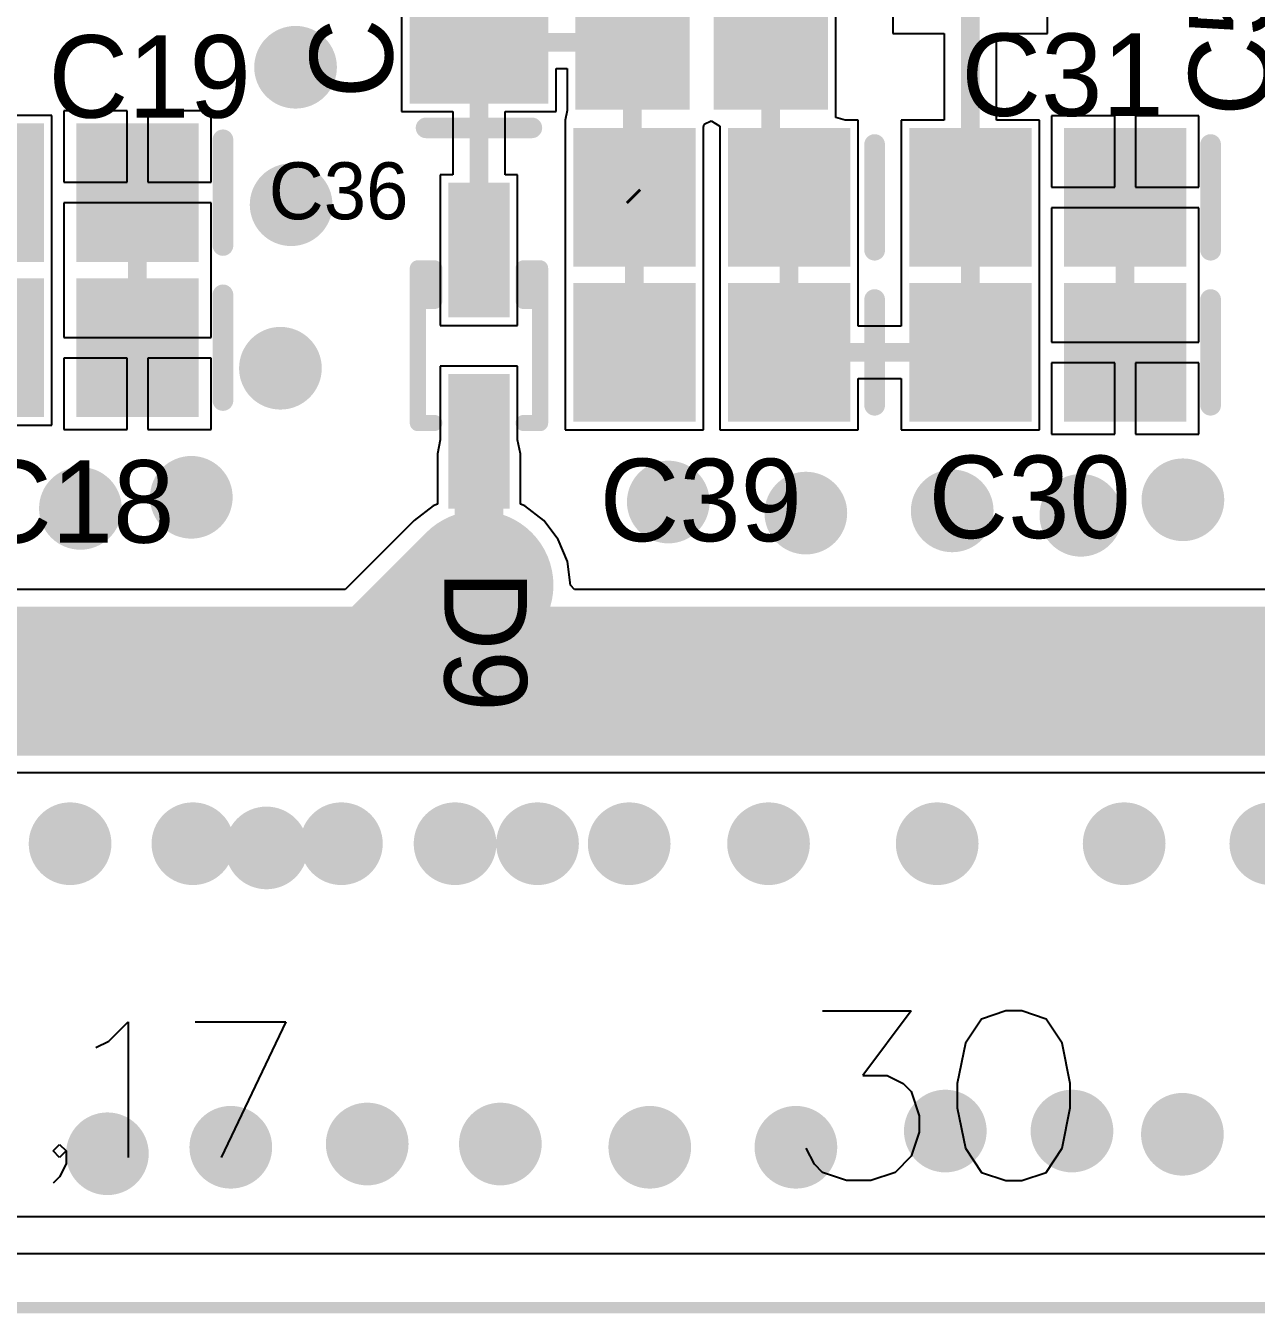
# Model space of a CAD drawing. Header units: millimetres. Extents: x 0 to 7.36, y -3.03 to 0.
# Drawn here: x 2.853 to 3.448, y -3.034 to -2.411 of the extents above; entities that cross this region are included whole.
import ezdxf

# ---------------------------------------------------------------- set-up
doc = ezdxf.new("R2010")
doc.units = ezdxf.units.MM
doc.header["$MEASUREMENT"] = 0
for name, color, linetype in [('BottomLayer', 5, 'Continuous'), ('KeepOutLayer', 6, 'Continuous'), ('MultiLayer', 9, 'Continuous'), ('TopLayer', 1, 'Continuous'), ('TopOverlay', 2, 'Continuous'), ('TopPaste', 8, 'Continuous'), ('TopSolder', 216, 'Continuous'), ('ViaHoleLayer', 16, 'Continuous')]:
    doc.layers.add(name, color=color, linetype=linetype)

# ---------------------------------------------------------------- blocks, each defined once
blk = doc.blocks.new('CAP_0805_87')
at = {"layer": 'TopLayer'}
for points in [[(-0.05511, -0.02953), (-0.00393, -0.02953), (-0.05511, 0.02953), (-0.00393, 0.02953)], [(0.0197, -0.02953), (0.07088, -0.02953), (0.0197, 0.02953), (0.07088, 0.02953)]]:
    blk.add_solid(points, dxfattribs=at)
at = {"layer": 'TopOverlay', "const_width": 0.01}
blk.add_lwpolyline([(-0.07088, 0.02557), (-0.07088, -0.02557)], dxfattribs=at)
at = {"layer": 'TopOverlay', "const_width": 0.005}
for points in [[(-0.07338, 0.02557, 1), (-0.06838, 0.02557, 1)], [(-0.07338, -0.02557, 1), (-0.06838, -0.02557, 1)]]:
    blk.add_lwpolyline(points, format="xyb", close=True, dxfattribs=at)
at = {"layer": 'TopPaste'}
for points in [[(-0.05511, -0.02953), (-0.00393, -0.02953), (-0.05511, 0.02953), (-0.00393, 0.02953)], [(0.0197, -0.02953), (0.07088, -0.02953), (0.0197, 0.02953), (0.07088, 0.02953)]]:
    blk.add_solid(points, dxfattribs=at)
at = {"layer": 'TopSolder'}
for points in [[(-0.05911, -0.03353), (0.00007, -0.03353), (-0.05911, 0.03353), (0.00007, 0.03353)], [(0.0157, -0.03353), (0.07488, -0.03353), (0.0157, 0.03353), (0.07488, 0.03353)]]:
    blk.add_solid(points, dxfattribs=at)
blk = doc.blocks.new('CAP_0805_89')
at = {"layer": 'TopLayer'}
for points in [[(-0.05511, -0.02953), (-0.00393, -0.02953), (-0.05511, 0.02953), (-0.00393, 0.02953)], [(0.0197, -0.02953), (0.07088, -0.02953), (0.0197, 0.02953), (0.07088, 0.02953)]]:
    blk.add_solid(points, dxfattribs=at)
at = {"layer": 'TopOverlay', "const_width": 0.01}
blk.add_lwpolyline([(-0.07088, 0.02557), (-0.07088, -0.02557)], dxfattribs=at)
at = {"layer": 'TopOverlay', "const_width": 0.005}
for points in [[(-0.07338, 0.02557, 1), (-0.06838, 0.02557, 1)], [(-0.07338, -0.02557, 1), (-0.06838, -0.02557, 1)]]:
    blk.add_lwpolyline(points, format="xyb", close=True, dxfattribs=at)
at = {"layer": 'TopPaste'}
for points in [[(-0.05511, -0.02953), (-0.00393, -0.02953), (-0.05511, 0.02953), (-0.00393, 0.02953)], [(0.0197, -0.02953), (0.07088, -0.02953), (0.0197, 0.02953), (0.07088, 0.02953)]]:
    blk.add_solid(points, dxfattribs=at)
at = {"layer": 'TopSolder'}
for points in [[(-0.05911, -0.03353), (0.00007, -0.03353), (-0.05911, 0.03353), (0.00007, 0.03353)], [(0.0157, -0.03353), (0.07488, -0.03353), (0.0157, 0.03353), (0.07488, 0.03353)]]:
    blk.add_solid(points, dxfattribs=at)
blk = doc.blocks.new('CAP_0805_91')
at = {"layer": 'TopLayer'}
for points in [[(-0.05511, -0.02953), (-0.00393, -0.02953), (-0.05511, 0.02953), (-0.00393, 0.02953)], [(0.0197, -0.02953), (0.07088, -0.02953), (0.0197, 0.02953), (0.07088, 0.02953)]]:
    blk.add_solid(points, dxfattribs=at)
at = {"layer": 'TopOverlay', "const_width": 0.01}
blk.add_lwpolyline([(-0.07088, 0.02557), (-0.07088, -0.02557)], dxfattribs=at)
at = {"layer": 'TopOverlay', "const_width": 0.005}
for points in [[(-0.07338, 0.02557, 1), (-0.06838, 0.02557, 1)], [(-0.07338, -0.02557, 1), (-0.06838, -0.02557, 1)]]:
    blk.add_lwpolyline(points, format="xyb", close=True, dxfattribs=at)
at = {"layer": 'TopPaste'}
for points in [[(-0.05511, -0.02953), (-0.00393, -0.02953), (-0.05511, 0.02953), (-0.00393, 0.02953)], [(0.0197, -0.02953), (0.07088, -0.02953), (0.0197, 0.02953), (0.07088, 0.02953)]]:
    blk.add_solid(points, dxfattribs=at)
at = {"layer": 'TopSolder'}
for points in [[(-0.05911, -0.03353), (0.00007, -0.03353), (-0.05911, 0.03353), (0.00007, 0.03353)], [(0.0157, -0.03353), (0.07488, -0.03353), (0.0157, 0.03353), (0.07488, 0.03353)]]:
    blk.add_solid(points, dxfattribs=at)
blk = doc.blocks.new('IND_0805_165')
at = {"layer": 'TopLayer'}
for points in [[(-0.05709, -0.02854), (-0.00984, -0.02854), (-0.05709, 0.02854), (-0.00984, 0.02854)], [(0.00984, -0.02854), (0.05709, -0.02854), (0.00984, 0.02854), (0.05709, 0.02854)]]:
    blk.add_solid(points, dxfattribs=at)
at = {"layer": 'TopPaste'}
for points in [[(-0.05709, -0.02854), (-0.00984, -0.02854), (-0.05709, 0.02854), (-0.00984, 0.02854)], [(0.00984, -0.02854), (0.05709, -0.02854), (0.00984, 0.02854), (0.05709, 0.02854)]]:
    blk.add_solid(points, dxfattribs=at)
at = {"layer": 'TopSolder'}
for points in [[(-0.06109, -0.03254), (-0.00584, -0.03254), (-0.06109, 0.03254), (-0.00584, 0.03254)], [(0.00584, -0.03254), (0.06109, -0.03254), (0.00584, 0.03254), (0.06109, 0.03254)]]:
    blk.add_solid(points, dxfattribs=at)
blk = doc.blocks.new('CAP_0805_167')
at = {"layer": 'TopLayer'}
for points in [[(-0.05511, -0.02953), (-0.00393, -0.02953), (-0.05511, 0.02953), (-0.00393, 0.02953)], [(0.0197, -0.02953), (0.07088, -0.02953), (0.0197, 0.02953), (0.07088, 0.02953)]]:
    blk.add_solid(points, dxfattribs=at)
at = {"layer": 'TopOverlay', "const_width": 0.01}
blk.add_lwpolyline([(-0.07088, 0.02557), (-0.07088, -0.02557)], dxfattribs=at)
at = {"layer": 'TopOverlay', "const_width": 0.005}
for points in [[(-0.07338, 0.02557, 1), (-0.06838, 0.02557, 1)], [(-0.07338, -0.02557, 1), (-0.06838, -0.02557, 1)]]:
    blk.add_lwpolyline(points, format="xyb", close=True, dxfattribs=at)
at = {"layer": 'TopPaste'}
for points in [[(-0.05511, -0.02953), (-0.00393, -0.02953), (-0.05511, 0.02953), (-0.00393, 0.02953)], [(0.0197, -0.02953), (0.07088, -0.02953), (0.0197, 0.02953), (0.07088, 0.02953)]]:
    blk.add_solid(points, dxfattribs=at)
at = {"layer": 'TopSolder'}
for points in [[(-0.05911, -0.03353), (0.00007, -0.03353), (-0.05911, 0.03353), (0.00007, 0.03353)], [(0.0157, -0.03353), (0.07488, -0.03353), (0.0157, 0.03353), (0.07488, 0.03353)]]:
    blk.add_solid(points, dxfattribs=at)
blk = doc.blocks.new('CAP_0805_168')
at = {"layer": 'TopLayer'}
for points in [[(-0.05511, -0.02953), (-0.00393, -0.02953), (-0.05511, 0.02953), (-0.00393, 0.02953)], [(0.0197, -0.02953), (0.07088, -0.02953), (0.0197, 0.02953), (0.07088, 0.02953)]]:
    blk.add_solid(points, dxfattribs=at)
at = {"layer": 'TopOverlay', "const_width": 0.01}
blk.add_lwpolyline([(-0.07088, 0.02557), (-0.07088, -0.02557)], dxfattribs=at)
at = {"layer": 'TopOverlay', "const_width": 0.005}
for points in [[(-0.07338, 0.02557, 1), (-0.06838, 0.02557, 1)], [(-0.07338, -0.02557, 1), (-0.06838, -0.02557, 1)]]:
    blk.add_lwpolyline(points, format="xyb", close=True, dxfattribs=at)
at = {"layer": 'TopPaste'}
for points in [[(-0.05511, -0.02953), (-0.00393, -0.02953), (-0.05511, 0.02953), (-0.00393, 0.02953)], [(0.0197, -0.02953), (0.07088, -0.02953), (0.0197, 0.02953), (0.07088, 0.02953)]]:
    blk.add_solid(points, dxfattribs=at)
at = {"layer": 'TopSolder'}
for points in [[(-0.05911, -0.03353), (0.00007, -0.03353), (-0.05911, 0.03353), (0.00007, 0.03353)], [(0.0157, -0.03353), (0.07488, -0.03353), (0.0157, 0.03353), (0.07488, 0.03353)]]:
    blk.add_solid(points, dxfattribs=at)
blk = doc.blocks.new('CAP_0805_169')
at = {"layer": 'TopLayer'}
for points in [[(-0.05511, -0.02953), (-0.00393, -0.02953), (-0.05511, 0.02953), (-0.00393, 0.02953)], [(0.0197, -0.02953), (0.07088, -0.02953), (0.0197, 0.02953), (0.07088, 0.02953)]]:
    blk.add_solid(points, dxfattribs=at)
at = {"layer": 'TopOverlay', "const_width": 0.01}
blk.add_lwpolyline([(-0.07088, 0.02557), (-0.07088, -0.02557)], dxfattribs=at)
at = {"layer": 'TopOverlay', "const_width": 0.005}
for points in [[(-0.07338, 0.02557, 1), (-0.06838, 0.02557, 1)], [(-0.07338, -0.02557, 1), (-0.06838, -0.02557, 1)]]:
    blk.add_lwpolyline(points, format="xyb", close=True, dxfattribs=at)
at = {"layer": 'TopPaste'}
for points in [[(-0.05511, -0.02953), (-0.00393, -0.02953), (-0.05511, 0.02953), (-0.00393, 0.02953)], [(0.0197, -0.02953), (0.07088, -0.02953), (0.0197, 0.02953), (0.07088, 0.02953)]]:
    blk.add_solid(points, dxfattribs=at)
at = {"layer": 'TopSolder'}
for points in [[(-0.05911, -0.03353), (0.00007, -0.03353), (-0.05911, 0.03353), (0.00007, 0.03353)], [(0.0157, -0.03353), (0.07488, -0.03353), (0.0157, 0.03353), (0.07488, 0.03353)]]:
    blk.add_solid(points, dxfattribs=at)
blk = doc.blocks.new('SOD_323_226')
at = {"layer": 'TopLayer'}
for points in [[(-0.0748, -0.01083), (-0.01772, -0.01083), (-0.0748, 0.01083), (-0.01772, 0.01083)], [(0.01772, -0.01083), (0.0748, -0.01083), (0.01772, 0.01083), (0.0748, 0.01083)]]:
    blk.add_solid(points, dxfattribs=at)
at = {"layer": 'TopOverlay', "const_width": 0.00787}
for points in [[(-0.0374, 0.02953), (0.0374, 0.02953)], [(-0.0374, 0.02953), (-0.0374, 0.02165)], [(0.02165, 0.02953), (0.02165, 0.02165)], [(0.0374, 0.02953), (0.0374, 0.02165)], [(0.02165, 0.02165), (0.0374, 0.02165)], [(-0.0374, -0.02165), (-0.0374, -0.02953)], [(0.02165, -0.02165), (0.0374, -0.02165)], [(0.02165, -0.02165), (0.02165, -0.02953)], [(0.0374, -0.02165), (0.0374, -0.02953)], [(-0.0374, -0.02953), (0.0374, -0.02953)]]:
    blk.add_lwpolyline(points, dxfattribs=at)
at = {"layer": 'TopOverlay', "const_width": 0.00394}
for points in [[(-0.03937, 0.02953, 1), (-0.03543, 0.02953, 1)], [(-0.03937, 0.02953, 1), (-0.03543, 0.02953, 1)], [(0.01969, 0.02953, 1), (0.02362, 0.02953, 1)], [(0.03543, 0.02953, 1), (0.03937, 0.02953, 1)], [(0.03543, 0.02953, 1), (0.03937, 0.02953, 1)], [(-0.03937, 0.02165, 1), (-0.03543, 0.02165, 1)], [(0.01969, 0.02165, 1), (0.02362, 0.02165, 1)], [(0.01969, 0.02165, 1), (0.02362, 0.02165, 1)], [(0.03543, 0.02165, 1), (0.03937, 0.02165, 1)], [(0.03543, 0.02165, 1), (0.03937, 0.02165, 1)], [(-0.03937, -0.02165, 1), (-0.03543, -0.02165, 1)], [(0.01969, -0.02165, 1), (0.02362, -0.02165, 1)], [(0.01969, -0.02165, 1), (0.02362, -0.02165, 1)], [(0.03543, -0.02165, 1), (0.03937, -0.02165, 1)], [(0.03543, -0.02165, 1), (0.03937, -0.02165, 1)], [(-0.03937, -0.02953, 1), (-0.03543, -0.02953, 1)], [(-0.03937, -0.02953, 1), (-0.03543, -0.02953, 1)], [(0.01969, -0.02953, 1), (0.02362, -0.02953, 1)], [(0.03543, -0.02953, 1), (0.03937, -0.02953, 1)], [(0.03543, -0.02953, 1), (0.03937, -0.02953, 1)]]:
    blk.add_lwpolyline(points, format="xyb", close=True, dxfattribs=at)
at = {"layer": 'TopPaste'}
for points in [[(-0.0748, -0.01083), (-0.01772, -0.01083), (-0.0748, 0.01083), (-0.01772, 0.01083)], [(0.01772, -0.01083), (0.0748, -0.01083), (0.01772, 0.01083), (0.0748, 0.01083)]]:
    blk.add_solid(points, dxfattribs=at)
at = {"layer": 'TopSolder'}
for points in [[(-0.0788, -0.01483), (-0.01372, -0.01483), (-0.0788, 0.01483), (-0.01372, 0.01483)], [(0.01372, -0.01483), (0.0788, -0.01483), (0.01372, 0.01483), (0.0788, 0.01483)]]:
    blk.add_solid(points, dxfattribs=at)
blk = doc.blocks.new('CAP_0805_270')
at = {"layer": 'TopLayer'}
for points in [[(-0.05511, -0.02953), (-0.00393, -0.02953), (-0.05511, 0.02953), (-0.00393, 0.02953)], [(0.0197, -0.02953), (0.07088, -0.02953), (0.0197, 0.02953), (0.07088, 0.02953)]]:
    blk.add_solid(points, dxfattribs=at)
at = {"layer": 'TopOverlay', "const_width": 0.01}
blk.add_lwpolyline([(-0.07088, 0.02557), (-0.07088, -0.02557)], dxfattribs=at)
at = {"layer": 'TopOverlay', "const_width": 0.005}
for points in [[(-0.07338, 0.02557, 1), (-0.06838, 0.02557, 1)], [(-0.07338, -0.02557, 1), (-0.06838, -0.02557, 1)]]:
    blk.add_lwpolyline(points, format="xyb", close=True, dxfattribs=at)
at = {"layer": 'TopPaste'}
for points in [[(-0.05511, -0.02953), (-0.00393, -0.02953), (-0.05511, 0.02953), (-0.00393, 0.02953)], [(0.0197, -0.02953), (0.07088, -0.02953), (0.0197, 0.02953), (0.07088, 0.02953)]]:
    blk.add_solid(points, dxfattribs=at)
at = {"layer": 'TopSolder'}
for points in [[(-0.05911, -0.03353), (0.00007, -0.03353), (-0.05911, 0.03353), (0.00007, 0.03353)], [(0.0157, -0.03353), (0.07488, -0.03353), (0.0157, 0.03353), (0.07488, 0.03353)]]:
    blk.add_solid(points, dxfattribs=at)

msp = doc.modelspace()

# ---------------------------------------------------------------- linework, layer by layer
at = {"layer": 'BottomLayer'}
msp.add_line((7.35137, -2.98764), (0.04957, -2.98764), dxfattribs=at)
at = {"layer": 'BottomLayer', "const_width": 0.02}
for points in [[(2.97299, -2.43144, 1), (2.99299, -2.43144, 1)], [(2.97085, -2.49795, 1), (2.99085, -2.49795, 1)], [(2.96567, -2.57706, 1), (2.98567, -2.57706, 1)], [(2.92257, -2.6395, 1), (2.94257, -2.6395, 1)], [(3.15326, -2.64178, 1), (3.17326, -2.64178, 1)], [(3.40215, -2.6407, 1), (3.42215, -2.6407, 1)], [(2.86893, -2.64486, 1), (2.88893, -2.64486, 1)], [(3.21978, -2.64714, 1), (3.23978, -2.64714, 1)], [(3.29058, -2.64607, 1), (3.31058, -2.64607, 1)], [(3.3528, -2.64821, 1), (3.3728, -2.64821, 1)], [(2.86394, -2.80709, 1), (2.88394, -2.80709, 1)], [(2.92334, -2.80709, 1), (2.94334, -2.80709, 1)], [(2.95892, -2.80913, 1), (2.97892, -2.80913, 1)], [(2.99516, -2.80709, 1), (3.01516, -2.80709, 1)], [(3.05013, -2.80709, 1), (3.07013, -2.80709, 1)], [(3.09002, -2.80709, 1), (3.11002, -2.80709, 1)], [(3.13435, -2.80709, 1), (3.15435, -2.80709, 1)], [(3.20174, -2.80709, 1), (3.22174, -2.80709, 1)], [(3.28331, -2.80709, 1), (3.30331, -2.80709, 1)], [(3.37374, -2.80709, 1), (3.39374, -2.80709, 1)], [(3.44467, -2.80709, 1), (3.46467, -2.80709, 1)], [(3.28724, -2.9461, 1), (3.30724, -2.9461, 1)], [(3.3485, -2.9461, 1), (3.3685, -2.9461, 1)], [(3.00764, -2.95238, 1), (3.02764, -2.95238, 1)], [(3.07204, -2.95238, 1), (3.09204, -2.95238, 1)], [(3.4019, -2.94767, 1), (3.4219, -2.94767, 1)], [(2.88198, -2.95709, 1), (2.90198, -2.95709, 1)], [(2.94167, -2.95395, 1), (2.96167, -2.95395, 1)], [(3.1443, -2.95395, 1), (3.1643, -2.95395, 1)], [(3.21498, -2.95395, 1), (3.23498, -2.95395, 1)]]:
    msp.add_lwpolyline(points, format="xyb", close=True, dxfattribs=at)
at = {"layer": 'KeepOutLayer'}
for const_width in [0.00551, 0.005]:
    msp.add_lwpolyline([(0, -3.0315), (7.3622, -3.0315)], dxfattribs=dict(at, const_width=const_width))
at = {"layer": 'MultiLayer', "const_width": 0.02}
for points in [[(2.97299, -2.43144, 1), (2.99299, -2.43144, 1)], [(2.97085, -2.49795, 1), (2.99085, -2.49795, 1)], [(2.96567, -2.57706, 1), (2.98567, -2.57706, 1)], [(2.92257, -2.6395, 1), (2.94257, -2.6395, 1)], [(3.15326, -2.64178, 1), (3.17326, -2.64178, 1)], [(3.40215, -2.6407, 1), (3.42215, -2.6407, 1)], [(2.86893, -2.64486, 1), (2.88893, -2.64486, 1)], [(3.21978, -2.64714, 1), (3.23978, -2.64714, 1)], [(3.29058, -2.64607, 1), (3.31058, -2.64607, 1)], [(3.3528, -2.64821, 1), (3.3728, -2.64821, 1)], [(2.86394, -2.80709, 1), (2.88394, -2.80709, 1)], [(2.92334, -2.80709, 1), (2.94334, -2.80709, 1)], [(2.95892, -2.80913, 1), (2.97892, -2.80913, 1)], [(2.99516, -2.80709, 1), (3.01516, -2.80709, 1)], [(3.05013, -2.80709, 1), (3.07013, -2.80709, 1)], [(3.09002, -2.80709, 1), (3.11002, -2.80709, 1)], [(3.13435, -2.80709, 1), (3.15435, -2.80709, 1)], [(3.20174, -2.80709, 1), (3.22174, -2.80709, 1)], [(3.28331, -2.80709, 1), (3.30331, -2.80709, 1)], [(3.37374, -2.80709, 1), (3.39374, -2.80709, 1)], [(3.44467, -2.80709, 1), (3.46467, -2.80709, 1)], [(3.28724, -2.9461, 1), (3.30724, -2.9461, 1)], [(3.3485, -2.9461, 1), (3.3685, -2.9461, 1)], [(3.00764, -2.95238, 1), (3.02764, -2.95238, 1)], [(3.07204, -2.95238, 1), (3.09204, -2.95238, 1)], [(3.4019, -2.94767, 1), (3.4219, -2.94767, 1)], [(2.88198, -2.95709, 1), (2.90198, -2.95709, 1)], [(2.94167, -2.95395, 1), (2.96167, -2.95395, 1)], [(3.1443, -2.95395, 1), (3.1643, -2.95395, 1)], [(3.21498, -2.95395, 1), (3.23498, -2.95395, 1)]]:
    msp.add_lwpolyline(points, format="xyb", close=True, dxfattribs=at)
at = {"layer": 'TopLayer'}
for p, q in [((3.2718, -2.34823), (3.2718, -2.41516)), ((3.3466, -2.41516), (3.3466, -2.34823)), ((3.24433, -2.45581), (3.24433, -2.38298)), ((3.0343, -2.38593), (3.0343, -2.45286)), ((3.2718, -2.41516), (3.29675, -2.41516)), ((3.29675, -2.41516), (3.29675, -2.45699)), ((3.32204, -2.45699), (3.32204, -2.41516)), ((3.32204, -2.41516), (3.3466, -2.41516)), ((3.1091, -2.45286), (3.1091, -2.43204)), ((3.1091, -2.43204), (3.11441, -2.43204)), ((3.11441, -2.43204), (3.11441, -2.4524)), ((2.90151, -2.45259), (2.87092, -2.45259)), ((2.87092, -2.45259), (2.87092, -2.48711)), ((2.90151, -2.48711), (2.90151, -2.45259)), ((2.9421, -2.45259), (2.91151, -2.45259)), ((2.91151, -2.45259), (2.91151, -2.48711)), ((2.9421, -2.48711), (2.9421, -2.45259)), ((3.0343, -2.45286), (3.05906, -2.45286)), ((3.05906, -2.45286), (3.05906, -2.48347)), ((3.08435, -2.48347), (3.08435, -2.45286)), ((3.08435, -2.45286), (3.1091, -2.45286)), ((3.11441, -2.4524), (3.11343, -2.45699)), ((2.86517, -2.45471), (2.84435, -2.45471)), ((2.86517, -2.52952), (2.86517, -2.45471)), ((3.11343, -2.45699), (3.11343, -2.45699)), ((3.11343, -2.45699), (3.11343, -2.45699)), ((3.11343, -2.45699), (3.11343, -2.53179)), ((3.18036, -2.4604), (3.18065, -2.45903)), ((3.18036, -2.53179), (3.18036, -2.4604)), ((3.18065, -2.45903), (3.18396, -2.45743)), ((3.18396, -2.45743), (3.18823, -2.45993)), ((3.18823, -2.45993), (3.18823, -2.53179)), ((3.24884, -2.45699), (3.24433, -2.45581)), ((3.25516, -2.45699), (3.24884, -2.45699)), ((3.25516, -2.53179), (3.25516, -2.45699)), ((3.29675, -2.45699), (3.27593, -2.45699)), ((3.27593, -2.45699), (3.27593, -2.53179)), ((3.34286, -2.45699), (3.32204, -2.45699)), ((3.34286, -2.53179), (3.34286, -2.45699)), ((3.3792, -2.45487), (3.34861, -2.45487)), ((3.34861, -2.45487), (3.34861, -2.48939)), ((3.3792, -2.48939), (3.3792, -2.45487)), ((3.41979, -2.45487), (3.3892, -2.45487)), ((3.3892, -2.45487), (3.3892, -2.48939)), ((3.41979, -2.48939), (3.41979, -2.45487)), ((3.05906, -2.48347), (3.053, -2.48347)), ((3.053, -2.48347), (3.053, -2.55631)), ((3.0904, -2.48347), (3.08435, -2.48347)), ((3.0904, -2.55631), (3.0904, -2.48347)), ((2.87092, -2.48711), (2.90151, -2.48711)), ((2.91151, -2.48711), (2.9421, -2.48711)), ((3.34861, -2.48939), (3.3792, -2.48939)), ((3.3892, -2.48939), (3.41979, -2.48939)), ((2.90651, -2.49711), (2.87092, -2.49711)), ((2.87092, -2.49711), (2.87092, -2.53164)), ((2.9421, -2.49711), (2.90651, -2.49711)), ((2.9421, -2.53164), (2.9421, -2.49711)), ((3.3842, -2.49939), (3.34861, -2.49939)), ((3.34861, -2.49939), (3.34861, -2.53392)), ((3.41979, -2.49939), (3.3842, -2.49939)), ((3.41979, -2.53392), (3.41979, -2.49939)), ((2.86517, -2.52971), (2.86517, -2.52952)), ((2.86517, -2.52952), (2.86517, -2.52952)), ((2.86517, -2.60452), (2.86517, -2.52971)), ((2.86517, -2.52971), (2.86517, -2.52971)), ((2.87092, -2.53164), (2.87092, -2.56211)), ((2.9421, -2.56211), (2.9421, -2.53164)), ((3.11343, -2.53179), (3.11343, -2.53179)), ((3.11343, -2.53179), (3.11343, -2.53199)), ((3.11343, -2.53199), (3.11343, -2.53199)), ((3.11343, -2.53199), (3.11343, -2.6068)), ((3.18036, -2.53199), (3.18036, -2.53179)), ((3.18036, -2.53179), (3.18036, -2.53179)), ((3.18036, -2.6068), (3.18036, -2.53199)), ((3.18036, -2.53199), (3.18036, -2.53199)), ((3.18823, -2.53179), (3.18823, -2.53179)), ((3.18823, -2.53179), (3.18823, -2.53199)), ((3.18823, -2.53199), (3.18823, -2.53199)), ((3.18823, -2.53199), (3.18823, -2.6068)), ((3.25516, -2.53199), (3.25516, -2.53179)), ((3.25516, -2.53179), (3.25516, -2.53179)), ((3.25516, -2.55675), (3.25516, -2.53199)), ((3.25516, -2.53199), (3.25516, -2.53199)), ((3.27593, -2.53179), (3.27593, -2.53179)), ((3.27593, -2.53179), (3.27593, -2.53199)), ((3.27593, -2.53199), (3.27593, -2.53199)), ((3.27593, -2.53199), (3.27593, -2.55675)), ((3.34286, -2.53199), (3.34286, -2.53179)), ((3.34286, -2.53179), (3.34286, -2.53179)), ((3.34286, -2.6068), (3.34286, -2.53199)), ((3.34286, -2.53199), (3.34286, -2.53199)), ((3.34861, -2.53392), (3.34861, -2.56439)), ((3.41979, -2.56439), (3.41979, -2.53392)), ((3.053, -2.55631), (3.0904, -2.55631)), ((3.27593, -2.55675), (3.25516, -2.55675)), ((2.87092, -2.56211), (2.90651, -2.56211)), ((2.90651, -2.56211), (2.9421, -2.56211)), ((3.34861, -2.56439), (3.3842, -2.56439)), ((3.3842, -2.56439), (3.41979, -2.56439)), ((2.90151, -2.57211), (2.87092, -2.57211)), ((2.87092, -2.57211), (2.87092, -2.60664)), ((2.90151, -2.60664), (2.90151, -2.57211)), ((2.9421, -2.57211), (2.91151, -2.57211)), ((2.91151, -2.57211), (2.91151, -2.60664)), ((2.9421, -2.60664), (2.9421, -2.57211)), ((3.0904, -2.57599), (3.053, -2.57599)), ((3.053, -2.57599), (3.053, -2.61162)), ((3.0904, -2.61162), (3.0904, -2.57599)), ((3.3792, -2.57439), (3.34861, -2.57439)), ((3.34861, -2.57439), (3.34861, -2.60892)), ((3.3792, -2.60892), (3.3792, -2.57439)), ((3.41979, -2.57439), (3.3892, -2.57439)), ((3.3892, -2.57439), (3.3892, -2.60892)), ((3.41979, -2.60892), (3.41979, -2.57439)), ((3.25516, -2.6068), (3.25516, -2.58204)), ((3.25516, -2.58204), (3.27593, -2.58204)), ((3.27593, -2.58204), (3.27593, -2.6068)), ((2.79824, -2.60452), (2.86517, -2.60452)), ((2.87092, -2.60664), (2.90151, -2.60664)), ((2.91151, -2.60664), (2.9421, -2.60664)), ((3.11343, -2.6068), (3.18036, -2.6068)), ((3.18823, -2.6068), (3.25516, -2.6068)), ((3.27593, -2.6068), (3.34286, -2.6068)), ((3.34861, -2.60892), (3.3792, -2.60892)), ((3.3892, -2.60892), (3.41979, -2.60892)), ((3.053, -2.61162), (3.05163, -2.61851)), ((3.09177, -2.61851), (3.0904, -2.61162)), ((3.05163, -2.61851), (3.05163, -2.6428)), ((3.09177, -2.6428), (3.09177, -2.61851)), ((3.04956, -2.64365), (3.04039, -2.65069)), ((3.05163, -2.6428), (3.04956, -2.64365)), ((3.09384, -2.64366), (3.09177, -2.6428)), ((3.10301, -2.65069), (3.09384, -2.64366)), ((3.04039, -2.65069), (3.00695, -2.68413)), ((3.11005, -2.65986), (3.10301, -2.65069)), ((3.11447, -2.67054), (3.11005, -2.65986)), ((3.11598, -2.682), (3.11447, -2.67054)), ((3.00695, -2.68413), (2.63713, -2.68413)), ((3.11784, -2.68413), (3.11598, -2.682)), ((3.51875, -2.68413), (3.11784, -2.68413)), ((1.23348, -2.77268), (4.44972, -2.77268)), ((7.33622, -3.00551), (0.02598, -3.00551))]:
    msp.add_line(p, q, dxfattribs=at)
for points, const_width in [([(3.3094, -2.49439), (3.3094, -2.38189)], 0.00906), ([(3.0717, -2.41939), (3.14591, -2.41939)], 0.00906), ([(3.0717, -2.53189), (3.0717, -2.41939)], 0.00906), ([(3.14591, -2.4934), (3.14591, -2.41939)], 0.00906), ([(3.21283, -2.48553), (3.21283, -2.41939)], 0.00906), ([(3.21283, -2.48553), (3.2217, -2.49439)], 0.00906), ([(2.90651, -2.56711), (2.90651, -2.49211)], 0.00906), ([(3.14591, -2.4934), (3.1469, -2.49439)], 0.00906), ([(3.1469, -2.56939), (3.1469, -2.49439)], 0.00906), ([(3.2217, -2.56939), (3.2217, -2.49439)], 0.00906), ([(3.3094, -2.56939), (3.3094, -2.49439)], 0.00906), ([(3.3842, -2.56939), (3.3842, -2.49439)], 0.00906), ([(3.2217, -2.56939), (3.3094, -2.56939)], 0.00906), ([(3.0717, -2.682), (3.0717, -2.61851)], 0.02362), ([(3.02529, -2.72841), (3.0717, -2.682)], 0.07205), ([(2.5585, -2.72841), (3.02529, -2.72841)], 0.07205), ([(3.02529, -2.72841), (3.53709, -2.72841)], 0.07205)]:
    msp.add_lwpolyline(points, dxfattribs=dict(at, const_width=const_width))
for points, const_width in [([(2.97299, -2.43144, 1), (2.99299, -2.43144, 1)], 0.02), ([(3.06944, -2.41939, 1), (3.07396, -2.41939, 1)], 0.00453), ([(3.06944, -2.41939, 1), (3.07396, -2.41939, 1)], 0.00453), ([(3.14364, -2.41939, 1), (3.14817, -2.41939, 1)], 0.00453), ([(3.14364, -2.41939, 1), (3.14817, -2.41939, 1)], 0.00453), ([(3.21057, -2.41939, 1), (3.2151, -2.41939, 1)], 0.00453), ([(2.97085, -2.49795, 1), (2.99085, -2.49795, 1)], 0.02), ([(3.21057, -2.48553, 1), (3.2151, -2.48553, 1)], 0.00453), ([(3.21057, -2.48553, 1), (3.2151, -2.48553, 1)], 0.00453), ([(2.90424, -2.49211, 1), (2.90877, -2.49211, 1)], 0.00453), ([(3.14364, -2.4934, 1), (3.14817, -2.4934, 1)], 0.00453), ([(3.14364, -2.4934, 1), (3.14817, -2.4934, 1)], 0.00453), ([(3.14463, -2.49439, 1), (3.14916, -2.49439, 1)], 0.00453), ([(3.14463, -2.49439, 1), (3.14916, -2.49439, 1)], 0.00453), ([(3.21944, -2.49439, 1), (3.22396, -2.49439, 1)], 0.00453), ([(3.21944, -2.49439, 1), (3.22396, -2.49439, 1)], 0.00453), ([(3.30713, -2.49439, 1), (3.31166, -2.49439, 1)], 0.00453), ([(3.30713, -2.49439, 1), (3.31166, -2.49439, 1)], 0.00453), ([(3.38194, -2.49439, 1), (3.38646, -2.49439, 1)], 0.00453), ([(3.06944, -2.53189, 1), (3.07396, -2.53189, 1)], 0.00453), ([(2.96567, -2.57706, 1), (2.98567, -2.57706, 1)], 0.02), ([(2.90424, -2.56711, 1), (2.90877, -2.56711, 1)], 0.00453), ([(3.14463, -2.56939, 1), (3.14916, -2.56939, 1)], 0.00453), ([(3.21944, -2.56939, 1), (3.22396, -2.56939, 1)], 0.00453), ([(3.21944, -2.56939, 1), (3.22396, -2.56939, 1)], 0.00453), ([(3.30713, -2.56939, 1), (3.31166, -2.56939, 1)], 0.00453), ([(3.30713, -2.56939, 1), (3.31166, -2.56939, 1)], 0.00453), ([(3.38194, -2.56939, 1), (3.38646, -2.56939, 1)], 0.00453), ([(3.0658, -2.61851, 1), (3.07761, -2.61851, 1)], 0.01181), ([(2.92257, -2.6395, 1), (2.94257, -2.6395, 1)], 0.02), ([(3.15326, -2.64178, 1), (3.17326, -2.64178, 1)], 0.02), ([(3.40215, -2.6407, 1), (3.42215, -2.6407, 1)], 0.02), ([(2.86893, -2.64486, 1), (2.88893, -2.64486, 1)], 0.02), ([(3.21978, -2.64714, 1), (3.23978, -2.64714, 1)], 0.02), ([(3.29058, -2.64607, 1), (3.31058, -2.64607, 1)], 0.02), ([(3.3528, -2.64821, 1), (3.3728, -2.64821, 1)], 0.02), ([(3.05369, -2.682, 1), (3.08971, -2.682, 1)], 0.03602), ([(3.0658, -2.682, 1), (3.07761, -2.682, 1)], 0.01181), ([(3.00728, -2.72841, 1), (3.0433, -2.72841, 1)], 0.03602), ([(3.00728, -2.72841, 1), (3.0433, -2.72841, 1)], 0.03602), ([(3.00728, -2.72841, 1), (3.0433, -2.72841, 1)], 0.03602), ([(2.86394, -2.80709, 1), (2.88394, -2.80709, 1)], 0.02), ([(2.92334, -2.80709, 1), (2.94334, -2.80709, 1)], 0.02), ([(2.95892, -2.80913, 1), (2.97892, -2.80913, 1)], 0.02), ([(2.99516, -2.80709, 1), (3.01516, -2.80709, 1)], 0.02), ([(3.05013, -2.80709, 1), (3.07013, -2.80709, 1)], 0.02), ([(3.09002, -2.80709, 1), (3.11002, -2.80709, 1)], 0.02), ([(3.13435, -2.80709, 1), (3.15435, -2.80709, 1)], 0.02), ([(3.20174, -2.80709, 1), (3.22174, -2.80709, 1)], 0.02), ([(3.28331, -2.80709, 1), (3.30331, -2.80709, 1)], 0.02), ([(3.37374, -2.80709, 1), (3.39374, -2.80709, 1)], 0.02), ([(3.44467, -2.80709, 1), (3.46467, -2.80709, 1)], 0.02), ([(3.28724, -2.9461, 1), (3.30724, -2.9461, 1)], 0.02), ([(3.3485, -2.9461, 1), (3.3685, -2.9461, 1)], 0.02), ([(3.00764, -2.95238, 1), (3.02764, -2.95238, 1)], 0.02), ([(3.07204, -2.95238, 1), (3.09204, -2.95238, 1)], 0.02), ([(3.4019, -2.94767, 1), (3.4219, -2.94767, 1)], 0.02), ([(2.88198, -2.95709, 1), (2.90198, -2.95709, 1)], 0.02), ([(2.94167, -2.95395, 1), (2.96167, -2.95395, 1)], 0.02), ([(3.1443, -2.95395, 1), (3.1643, -2.95395, 1)], 0.02), ([(3.21498, -2.95395, 1), (3.23498, -2.95395, 1)], 0.02)]:
    msp.add_lwpolyline(points, format="xyb", close=True, dxfattribs=dict(at, const_width=const_width))
at = {"layer": 'TopOverlay'}
for p, q in [((3.23781, -2.888), (3.28076, -2.888)), ((3.28076, -2.888), (3.25733, -2.91924)), ((3.32645, -2.888), (3.31474, -2.8919)), ((3.33426, -2.888), (3.32645, -2.888)), ((3.34598, -2.8919), (3.33426, -2.888)), ((2.89262, -2.90263), (2.90199, -2.89326)), ((2.90199, -2.89326), (2.90199, -2.95886)), ((2.93448, -2.89326), (2.97822, -2.89326)), ((2.97822, -2.89326), (2.94698, -2.95886)), ((3.31474, -2.8919), (3.30693, -2.90362)), ((3.35378, -2.90362), (3.34598, -2.8919)), ((2.88637, -2.90575), (2.89262, -2.90263)), ((3.30693, -2.90362), (3.30302, -2.92314)), ((3.35769, -2.92314), (3.35378, -2.90362)), ((3.25733, -2.91924), (3.26905, -2.91924)), ((3.26905, -2.91924), (3.27686, -2.92314)), ((3.27686, -2.92314), (3.28076, -2.92705)), ((3.28076, -2.92705), (3.28467, -2.93876)), ((3.30302, -2.92314), (3.30302, -2.93486)), ((3.35769, -2.93486), (3.35769, -2.92314)), ((3.28467, -2.93876), (3.28467, -2.94657)), ((3.30302, -2.93486), (3.30693, -2.95438)), ((3.35378, -2.95438), (3.35769, -2.93486)), ((3.28467, -2.94657), (3.28076, -2.95829)), ((2.86575, -2.95574), (2.86888, -2.95261)), ((2.86888, -2.95886), (2.86575, -2.95574)), ((2.86888, -2.95261), (2.872, -2.95574)), ((2.872, -2.95574), (2.86888, -2.95886)), ((2.872, -2.95574), (2.872, -2.96198)), ((3.2339, -2.96219), (3.23, -2.95438)), ((3.28076, -2.95829), (3.27295, -2.9661)), ((3.30693, -2.95438), (3.31474, -2.9661)), ((3.34598, -2.9661), (3.35378, -2.95438)), ((2.872, -2.96198), (2.86888, -2.96823)), ((3.23781, -2.9661), (3.2339, -2.96219)), ((2.86888, -2.96823), (2.86575, -2.97136)), ((3.24952, -2.97), (3.23781, -2.9661)), ((3.26124, -2.97), (3.24952, -2.97)), ((3.27295, -2.9661), (3.26124, -2.97)), ((3.31474, -2.9661), (3.32645, -2.97)), ((3.32645, -2.97), (3.33426, -2.97)), ((3.33426, -2.97), (3.34598, -2.9661))]:
    msp.add_line(p, q, dxfattribs=at)
at = {"layer": 'ViaHoleLayer', "const_width": 0.00956}
for points in [[(2.97821, -2.43144, 1), (2.98777, -2.43144, 1)], [(2.97607, -2.49795, 1), (2.98563, -2.49795, 1)], [(2.97089, -2.57706, 1), (2.98045, -2.57706, 1)], [(2.92779, -2.6395, 1), (2.93735, -2.6395, 1)], [(3.15848, -2.64178, 1), (3.16804, -2.64178, 1)], [(3.40737, -2.6407, 1), (3.41693, -2.6407, 1)], [(2.87415, -2.64486, 1), (2.88371, -2.64486, 1)], [(3.225, -2.64714, 1), (3.23456, -2.64714, 1)], [(3.2958, -2.64607, 1), (3.30536, -2.64607, 1)], [(3.35802, -2.64821, 1), (3.36758, -2.64821, 1)], [(2.86916, -2.80709, 1), (2.87872, -2.80709, 1)], [(2.92856, -2.80709, 1), (2.93812, -2.80709, 1)], [(2.96414, -2.80913, 1), (2.9737, -2.80913, 1)], [(3.00038, -2.80709, 1), (3.00994, -2.80709, 1)], [(3.05535, -2.80709, 1), (3.06491, -2.80709, 1)], [(3.09524, -2.80709, 1), (3.1048, -2.80709, 1)], [(3.13957, -2.80709, 1), (3.14913, -2.80709, 1)], [(3.20696, -2.80709, 1), (3.21652, -2.80709, 1)], [(3.28853, -2.80709, 1), (3.29809, -2.80709, 1)], [(3.37896, -2.80709, 1), (3.38852, -2.80709, 1)], [(3.44989, -2.80709, 1), (3.45945, -2.80709, 1)], [(3.29246, -2.9461, 1), (3.30202, -2.9461, 1)], [(3.35372, -2.9461, 1), (3.36328, -2.9461, 1)], [(3.40712, -2.94767, 1), (3.41668, -2.94767, 1)], [(2.94689, -2.95395, 1), (2.95645, -2.95395, 1)], [(3.01286, -2.95238, 1), (3.02242, -2.95238, 1)], [(3.07726, -2.95238, 1), (3.08682, -2.95238, 1)], [(3.14951, -2.95395, 1), (3.15908, -2.95395, 1)], [(3.2202, -2.95395, 1), (3.22976, -2.95395, 1)], [(2.8872, -2.95709, 1), (2.89676, -2.95709, 1)]]:
    msp.add_lwpolyline(points, format="xyb", close=True, dxfattribs=at)

# ---------------------------------------------------------------- block references
for name, p, rotation in [('CAP_0805_270', (3.0717, -2.38988), 90), ('IND_0805_165', (3.17937, -2.41939), 180), ('CAP_0805_169', (2.87699, -2.49211), 180), ('CAP_0805_167', (3.19218, -2.49439), 180), ('CAP_0805_168', (3.35468, -2.49439), 180), ('SOD_323_226', (3.0717, -2.56615), 90), ('CAP_0805_91', (2.87699, -2.56711), 180), ('CAP_0805_87', (3.19218, -2.56939), 180), ('CAP_0805_89', (3.35468, -2.56939), 180)]:
    msp.add_blockref(name, p, dxfattribs=dict(rotation=rotation))

# ---------------------------------------------------------------- texts
at = {"layer": 'TopOverlay'}
for s, rotation, p in [('C33', 90, (3.02991, -2.44646)), ('C53', 90, (3.455, -2.455)), ('D9', 270, (3.055, -2.675))]:
    msp.add_text(s, height=0.039894, rotation=rotation, dxfattribs=at).set_placement(p)
for s, height, p in [('C19', 0.039894, (2.86349, -2.45583)), ('C31', 0.039894, (3.305, -2.455)), ('C36', 0.027559, (2.97, -2.505)), ('C18', 0.039894, (2.82653, -2.66146)), ('C39', 0.039894, (3.13004, -2.66073)), ('C30', 0.039894, (3.28909, -2.65923))]:
    msp.add_text(s, height=height, dxfattribs=at).set_placement(p)

doc.saveas('drawing.dxf')
